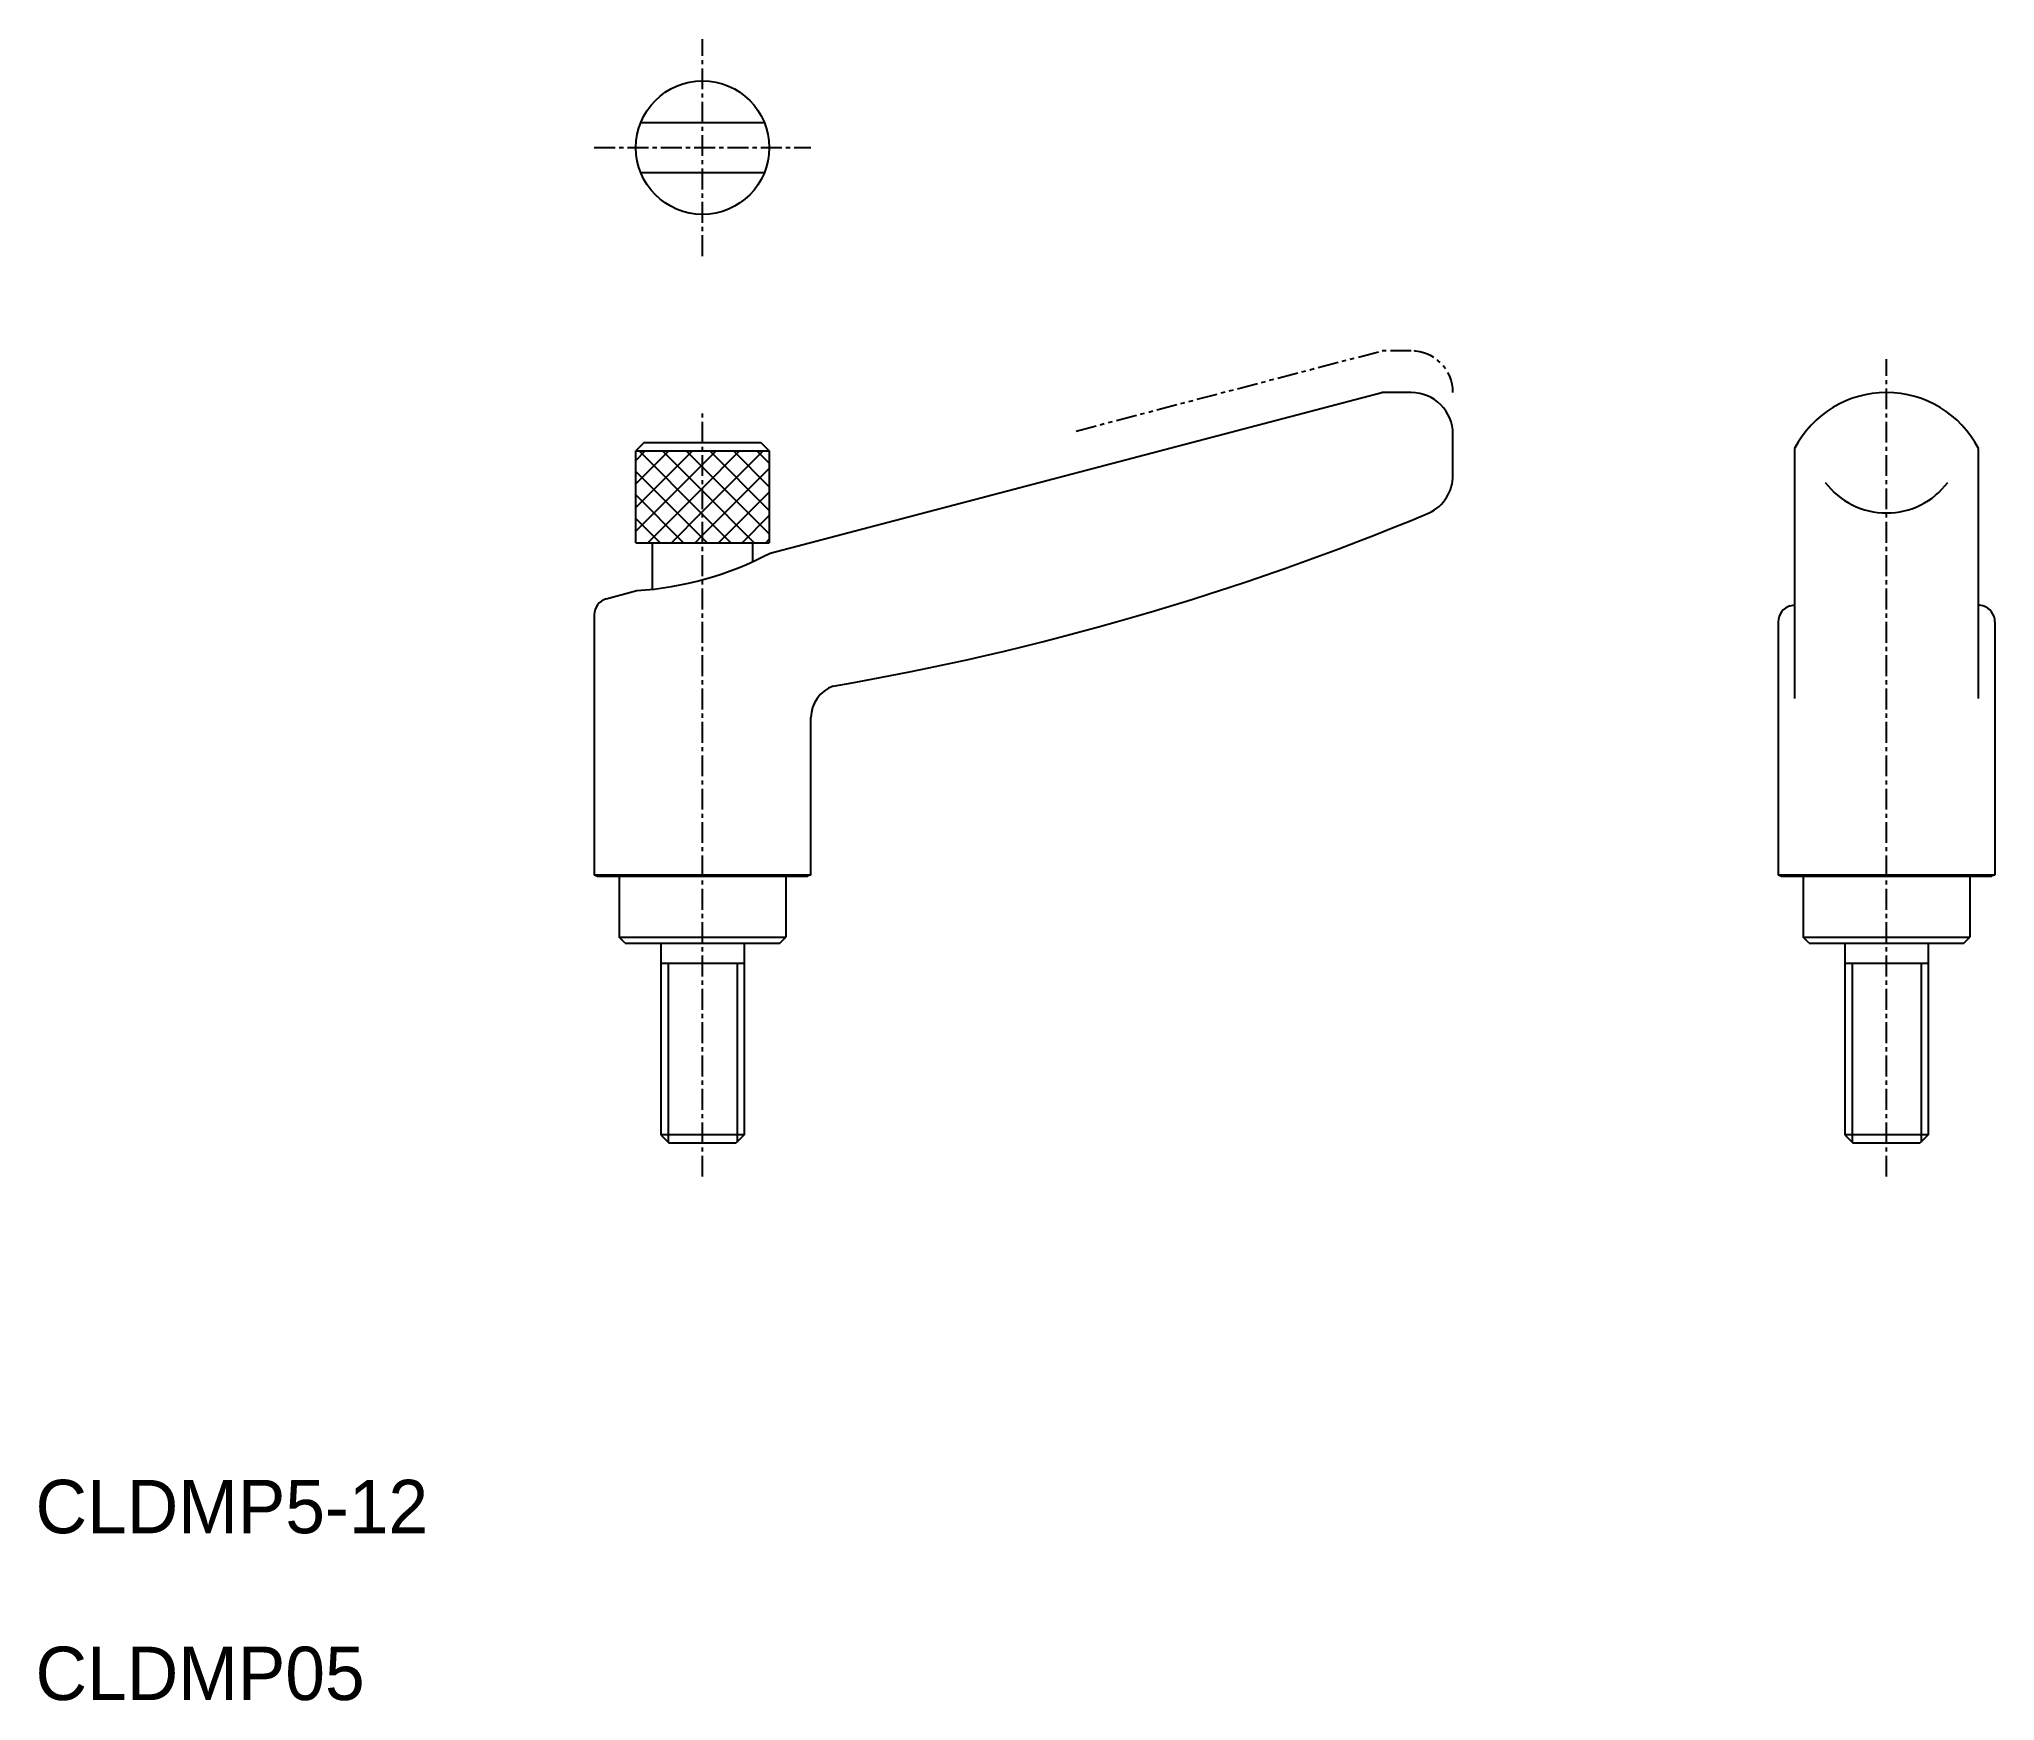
# Model space of a CAD drawing. Extents: x -3789 to -3672, y -950 to -850.
import ezdxf

# ---------------------------------------------------------------- set-up
doc = ezdxf.new("R2010")
doc.units = 0
doc.linetypes.add('CENTER', pattern=[2, 1.25, -0.25, 0.25, -0.25])
doc.linetypes.add('PHANTOM', pattern=[2.5, 1.25, -0.25, 0.25, -0.25, 0.25, -0.25])
doc.layers.get('0').update_dxf_attribs({"linetype": 'CONTINUOUS'})
doc.layers.add('CENTER', color=1, linetype='CENTER')

# ---------------------------------------------------------------- blocks, each defined once
blk = doc.blocks.new('*X11')
at = {"color": 0, "linetype": 'CONTINUOUS'}
for p, q in [((-3753.7, -878.4), (-3750.31, -875)), ((-3753.7, -876.98), (-3751.72, -875)), ((-3753.7, -875.57), (-3753.14, -875)), ((-3753.7, -879.81), (-3749.7, -875.81)), ((-3749.7, -878.81), (-3753.51, -875)), ((-3749.7, -877.4), (-3752.1, -875)), ((-3749.7, -875.98), (-3750.68, -875)), ((-3749.7, -878.64), (-3746.06, -875)), ((-3749.7, -877.23), (-3747.48, -875)), ((-3749.7, -875.81), (-3748.89, -875)), ((-3745.7, -879.98), (-3749.7, -875.98)), ((-3749.7, -880.05), (-3745.7, -876.05)), ((-3745.7, -878.57), (-3749.27, -875)), ((-3745.7, -877.15), (-3747.85, -875)), ((-3745.7, -875.74), (-3746.44, -875)), ((-3749.7, -880.23), (-3753.7, -876.23)), ((-3752.98, -880.5), (-3749.7, -877.23)), ((-3750.84, -880.5), (-3753.7, -877.64)), ((-3746.6, -880.5), (-3749.7, -877.4)), ((-3748.74, -880.5), (-3745.7, -877.47)), ((-3752.25, -880.5), (-3753.7, -879.05)), ((-3751.56, -880.5), (-3749.7, -878.64)), ((-3748.01, -880.5), (-3749.7, -878.81)), ((-3747.32, -880.5), (-3745.7, -878.88)), ((-3753.67, -880.5), (-3753.7, -880.47)), ((-3750.15, -880.5), (-3749.7, -880.05)), ((-3749.42, -880.5), (-3749.7, -880.23)), ((-3745.91, -880.5), (-3745.7, -880.3))]:
    blk.add_line(p, q, dxfattribs=at)

msp = doc.modelspace()

# ---------------------------------------------------------------- linework, layer by layer
at = {"color": 7, "linetype": 'CONTINUOUS'}
for p, q in [((-3753.41, -855.32), (-3745.99, -855.32)), ((-3753.41, -858.32), (-3745.99, -858.32)), ((-3745.65, -881.12), (-3708.96, -871.5)), ((-3707.2, -871.5), (-3708.96, -871.5)), ((-3753.2, -874.5), (-3753.7, -875)), ((-3753.2, -874.5), (-3746.2, -874.5)), ((-3746.2, -874.5), (-3745.7, -875)), ((-3704.7, -876.46), (-3704.7, -874)), ((-3684.21, -874.85), (-3684.21, -889.84)), ((-3673.2, -874.85), (-3673.2, -889.84)), ((-3753.7, -875), (-3745.7, -875)), ((-3753.7, -880.5), (-3753.7, -875)), ((-3745.7, -875), (-3745.7, -880.5)), ((-3753.7, -880.5), (-3745.7, -880.5)), ((-3752.7, -883.29), (-3752.7, -880.5)), ((-3746.7, -880.5), (-3746.7, -881.64)), ((-3755.47, -883.87), (-3753.65, -883.37)), ((-3684.47, -884.29), (-3684.21, -884.23)), ((-3672.93, -884.29), (-3673.2, -884.23)), ((-3756.2, -884.83), (-3756.2, -900.42)), ((-3685.2, -885.25), (-3685.2, -900.42)), ((-3672.2, -885.25), (-3672.2, -900.42)), ((-3743.2, -900.42), (-3743.2, -890.99)), ((-3756.2, -900.42), (-3743.2, -900.42)), ((-3756.2, -900.42), (-3756, -900.5)), ((-3756, -900.5), (-3743.4, -900.5)), ((-3754.7, -900.5), (-3754.7, -904.14)), ((-3744.7, -900.5), (-3744.7, -904.14)), ((-3743.2, -900.42), (-3743.4, -900.5)), ((-3685.2, -900.42), (-3672.2, -900.42)), ((-3685.2, -900.42), (-3685, -900.5)), ((-3685, -900.5), (-3683.7, -900.5)), ((-3683.7, -900.5), (-3672.4, -900.5)), ((-3683.7, -900.5), (-3683.7, -904.14)), ((-3673.7, -900.5), (-3673.7, -904.14)), ((-3672.2, -900.42), (-3672.4, -900.5)), ((-3754.7, -904.14), (-3744.7, -904.14)), ((-3754.34, -904.5), (-3754.7, -904.14)), ((-3745.07, -904.5), (-3744.7, -904.14)), ((-3683.7, -904.14), (-3673.7, -904.14)), ((-3683.34, -904.5), (-3683.7, -904.14)), ((-3674.07, -904.5), (-3673.7, -904.14)), ((-3754.34, -904.5), (-3745.07, -904.5)), ((-3752.2, -904.5), (-3752.2, -916)), ((-3747.2, -904.5), (-3747.2, -916)), ((-3683.34, -904.5), (-3674.07, -904.5)), ((-3681.2, -904.5), (-3681.2, -916)), ((-3676.2, -904.5), (-3676.2, -916)), ((-3752.2, -905.7), (-3747.2, -905.7)), ((-3681.2, -905.7), (-3676.2, -905.7)), ((-3752.2, -916), (-3751.7, -916.5)), ((-3747.2, -916), (-3752.2, -916)), ((-3747.7, -916.5), (-3751.7, -916.5)), ((-3747.2, -916), (-3747.7, -916.5)), ((-3676.2, -916), (-3681.2, -916)), ((-3681.2, -916), (-3680.7, -916.5)), ((-3676.7, -916.5), (-3680.7, -916.5)), ((-3676.2, -916), (-3676.7, -916.5))]:
    msp.add_line(p, q, dxfattribs=at)
at = {"color": 3, "linetype": 'PHANTOM'}
for p in [(-3727.3, -873.81), (-3707.2, -869)]:
    msp.add_line(p, (-3708.96, -869), dxfattribs=at)
at = {"color": 3, "linetype": 'CONTINUOUS'}
for p, q in [((-3751.77, -905.7), (-3751.77, -916.44)), ((-3747.63, -905.7), (-3747.63, -916.44)), ((-3680.77, -905.7), (-3680.77, -916.44)), ((-3676.63, -905.7), (-3676.63, -916.44))]:
    msp.add_line(p, q, dxfattribs=at)
at = {"color": 7, "linetype": 'CONTINUOUS'}
msp.add_circle((-3749.7, -856.82), 4, dxfattribs=at)
at = {"color": 3, "linetype": 'PHANTOM'}
msp.add_arc((-3707.2, -871.5), 2.5, 0, 90, dxfattribs=at)
at = {"color": 7, "linetype": 'CONTINUOUS'}
for centre, radius, start, end in [((-3707.2, -874), 2.5, 0, 90), ((-3678.7, -877.7), 6.2, 27.3186, 152.6814), ((-3707.2, -876.46), 2.5, 295.4715, 0), ((-3678.7, -874.12), 4.6, 216.9899, 323.0101), ((-3770.12, -725.19), 166.33, 279.7797, 292.6268), ((-3754.87, -863.69), 19.72, 273.5609, 297.8886), ((-3755.2, -884.83), 1, 105.7247, 180), ((-3684.2, -885.25), 1, 105.7247, 180), ((-3673.2, -885.25), 1, 0, 74.2753), ((-3741.2, -890.99), 2, 109.379, 180)]:
    msp.add_arc(centre, radius, start, end, dxfattribs=at)
at = {"layer": 'CENTER', "color": 1, "linetype": 'CENTER'}
for p, q in [((-3749.7, -863.32), (-3749.7, -850.32)), ((-3756.2, -856.82), (-3743.2, -856.82)), ((-3678.7, -918.5), (-3678.7, -869.5)), ((-3749.7, -918.5), (-3749.7, -872.5))]:
    msp.add_line(p, q, dxfattribs=at)

# ---------------------------------------------------------------- block references
at = {"color": 3, "linetype": 'CONTINUOUS'}
msp.add_blockref('*X11', (0, 0), dxfattribs=at)

# ---------------------------------------------------------------- texts
at = {"color": 7, "linetype": 'CONTINUOUS'}
for s, p in [('CLDMP5-12', (-3789.7, -939.88)), ('CLDMP05', (-3789.7, -949.88))]:
    msp.add_text(s, height=3.2, dxfattribs=at).set_placement(p)

doc.saveas('drawing.dxf')
